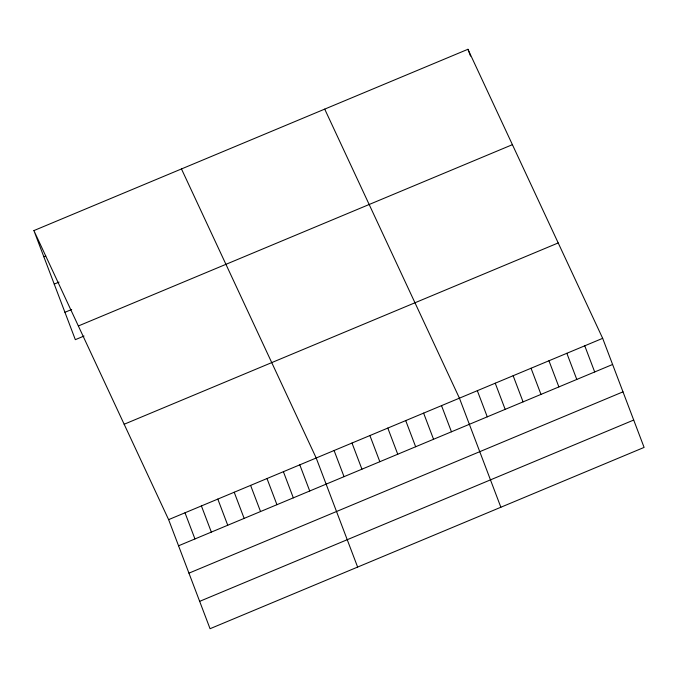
<?xml version="1.0" encoding="UTF-8"?>
<svg xmlns="http://www.w3.org/2000/svg" width="678" height="678" viewBox="0 0 678 678"><rect width="100%" height="100%" fill="white"/><g stroke="black" fill="none" stroke-linecap="round" stroke-linejoin="round"><path stroke-width="1.02" d="M33.9 230.588L467.947 49.282L602.666 338.33L644.1 447.412L210.053 628.718L168.619 519.636L33.9 230.588L75.334 339.67L84.021 336.042M43.833 256.742L45.765 255.937M54.232 284.107L59.054 282.099M64.944 312.304L71.69 309.482M78.36 325.974L512.407 144.668M124.159 424.25L558.206 242.944M168.619 519.636L602.666 338.33M178.551 545.79L612.598 364.484M188.942 573.156L622.997 391.85M199.654 601.352L633.701 420.046M324.711 109.116L459.43 398.164L500.864 507.246M181.475 168.941L316.194 457.989L357.628 567.071M584.758 345.805L594.691 371.959M467.947 49.282L470.524 56.062M566.85 353.289L576.792 379.443M548.951 360.764L558.884 386.918M531.043 368.247L540.985 394.401M513.144 375.722L523.077 401.876M495.237 383.206L505.169 409.359M477.329 390.681L487.27 416.834M441.522 405.639L451.455 431.793M423.614 413.114L433.556 439.276M405.715 420.597L415.648 446.751M387.808 428.072L397.749 454.235M369.908 435.556L379.841 461.71M352.001 443.031L361.933 469.184M334.093 450.514L344.034 476.668M299.795 464.837L309.727 490.999M283.396 471.693L293.328 497.847M266.996 478.541L276.938 504.695M250.597 485.389L260.538 511.543M234.207 492.236L244.139 518.39M217.808 499.084L227.74 525.247M201.408 505.941L211.341 532.094M185.009 512.788L194.95 538.942"/></g></svg>
